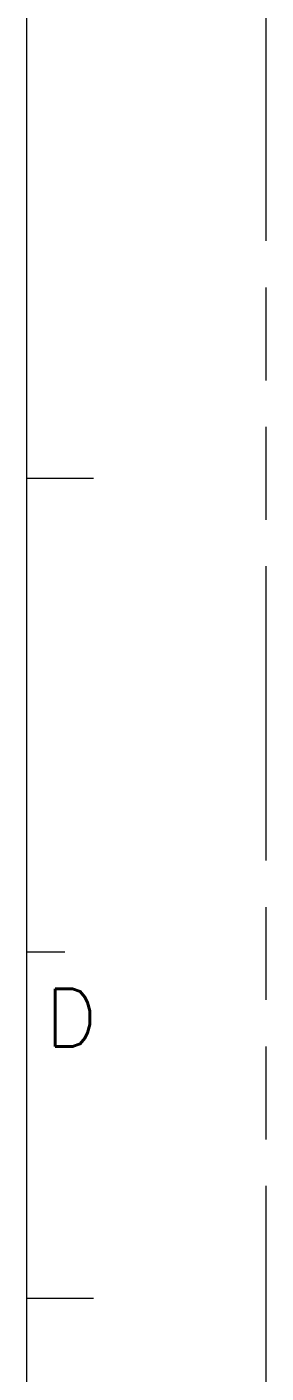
# Model space of a CAD drawing. Extents: x -142062 to -141811, y -6359 to -6182.
# Drawn here: x -141818.79 to -141811.08, y -6315.59 to -6272.13 of the extents above; entities that cross this region are included whole.
import ezdxf

# ---------------------------------------------------------------- set-up
doc = ezdxf.new("R2010")
doc.units = 0
doc.linetypes.add('PHANTOM', pattern=[29.5, 9.5, -1.5, 3, -1.5, 3, -1.5, 9.5])
doc.layers.get('0').update_dxf_attribs({"lineweight": 9})
doc.layers.add('0PAPERF', color=2, linetype='PHANTOM', lineweight=9, plot=False)
doc.styles.add('SIMPLEX', font='simplex.shx')

msp = doc.modelspace()

# ---------------------------------------------------------------- linework, layer by layer
for p, q in [((-141818.791, -6354.151), (-141818.791, -6190.851)), ((-141818.791, -6286.699), (-141816.651, -6286.699)), ((-141818.791, -6301.989), (-141817.568, -6301.989)), ((-141818.791, -6313.173), (-141816.651, -6313.173))]:
    msp.add_line(p, q)
at = {"layer": '0PAPERF'}
msp.add_line((-141811.083, -6359.044), (-141811.083, -6181.674), dxfattribs=at)

# ---------------------------------------------------------------- texts
at = {"style": 'SIMPLEX'}
msp.add_text('D', height=1.859, dxfattribs=at).set_placement((-141818.196, -6305.047))

doc.saveas('drawing.dxf')
